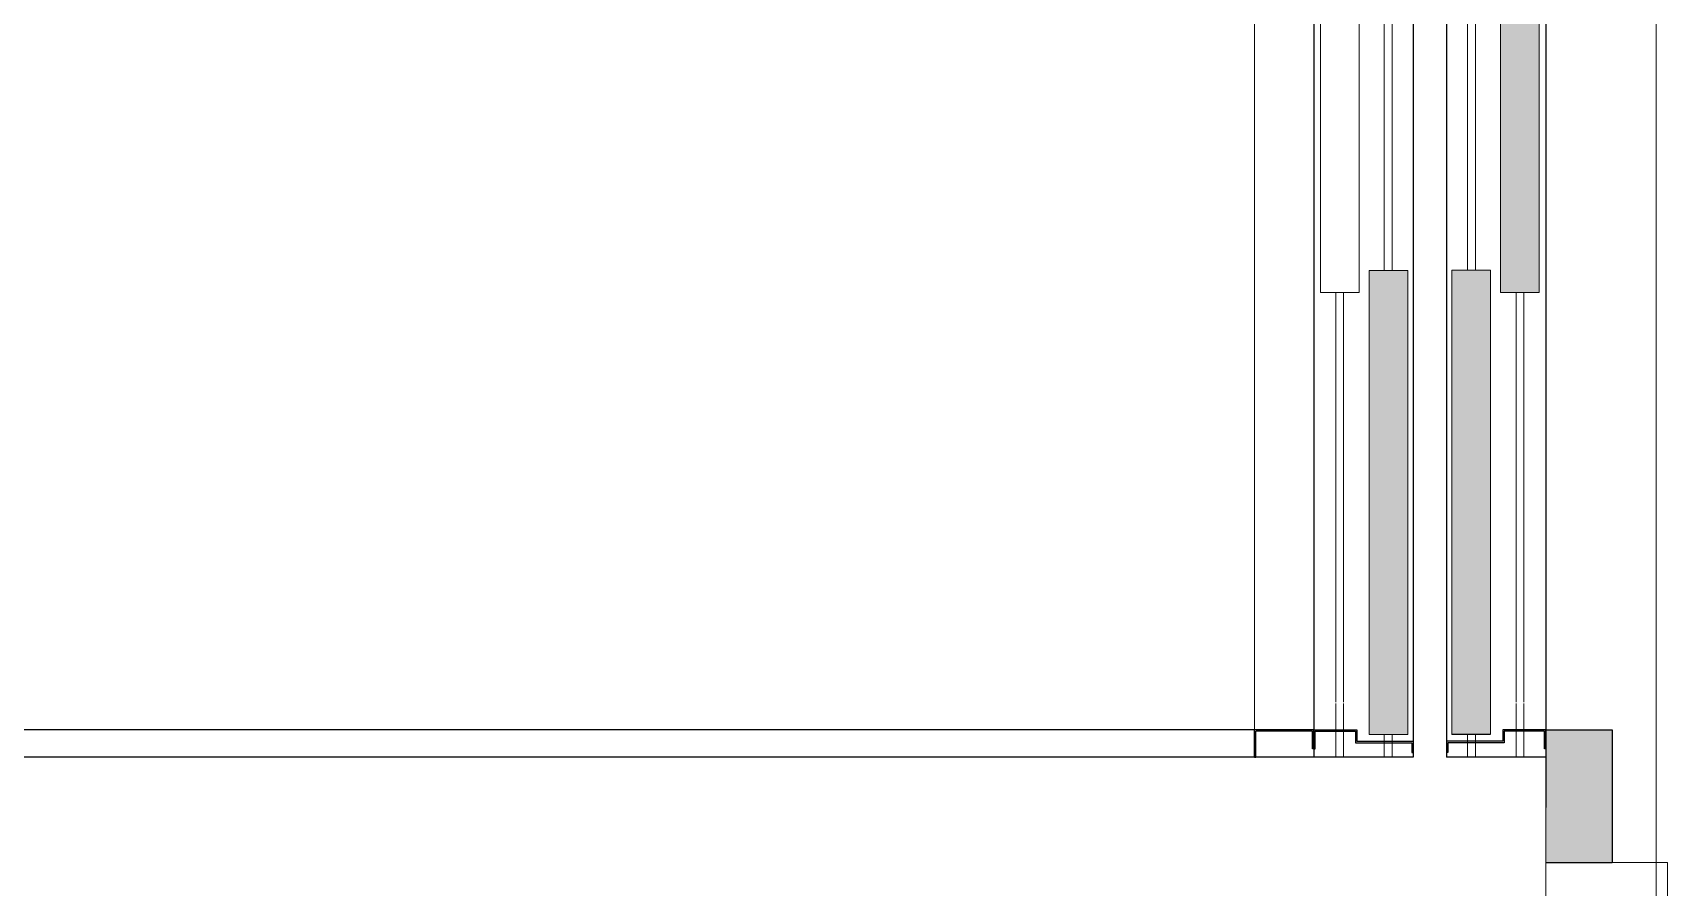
# Model space of a CAD drawing. Extents: x -250 to -5, y 354 to 449.
# Drawn here: x -118.727 to -117.247, y 423.52 to 424.294 of the extents above; entities that cross this region are included whole.
import ezdxf

# ---------------------------------------------------------------- set-up
doc = ezdxf.new("R2010")
doc.units = 0
doc.header["$LTSCALE"] = 0.02
doc.header["$MEASUREMENT"] = 0
for name, color, linetype, lineweight in [('2COTA', 1, 'CONTINUOUS', 9), ('3', 1, 'CONTINUOUS', 25), ('AR-ESQ-VT1', 1, 'CONTINUOUS', 9)]:
    doc.layers.add(name, color=color, linetype=linetype, lineweight=lineweight)
for name, color, linetype in [('47', 1, 'CONTINUOUS'), ('AR-ELV', 2, 'CONTINUOUS'), ('PAREDE', 1, 'CONTINUOUS')]:
    doc.layers.add(name, color=color, linetype=linetype)

msp = doc.modelspace()

# ---------------------------------------------------------------- hatches: boundary and pattern name
at = {"layer": '2COTA', "lineweight": 9, "ltscale": 35}
for points in [[(-117.3635, 424.4788), (-117.3985, 424.4788), (-117.3985, 424.0588), (-117.3635, 424.0588)], [(-117.4824, 424.0788), (-117.5174, 424.0788), (-117.5174, 423.6588), (-117.4824, 423.6588)], [(-117.4074, 424.0789), (-117.4424, 424.0789), (-117.4424, 423.6589), (-117.4074, 423.6589)]]:
    msp.add_hatch(color=256, dxfattribs=at).paths.add_polyline_path(points)
at = {"layer": '2COTA', "linetype": 'Continuous'}
msp.add_hatch(color=256, dxfattribs=at).paths.add_polyline_path([(-117.3574, 423.6631), (-117.3574, 423.6459), (-117.3574, 423.5428), (-117.2974, 423.5428), (-117.2974, 423.6631)])

# ---------------------------------------------------------------- linework, layer by layer
at = {"layer": '2COTA', "ltscale": 35}
for p, q in [((-117.5037, 424.0788), (-117.5037, 424.6581)), ((-117.4965, 424.0788), (-117.4965, 424.6581)), ((-117.4283, 424.0789), (-117.4283, 424.6581)), ((-117.4212, 424.0789), (-117.4212, 424.6581)), ((-117.4824, 424.0788), (-117.5174, 424.0788)), ((-117.4824, 424.0788), (-117.5174, 424.0788)), ((-117.4824, 424.0788), (-117.5174, 424.0788)), ((-117.4074, 424.0789), (-117.4424, 424.0789)), ((-117.5264, 424.0588), (-117.5614, 424.0588)), ((-117.5476, 423.6881), (-117.5476, 424.0588)), ((-117.5405, 423.6881), (-117.5405, 424.0588)), ((-117.3635, 424.0588), (-117.3985, 424.0588)), ((-117.3844, 423.6881), (-117.3844, 424.0588)), ((-117.3773, 423.6881), (-117.3773, 424.0588)), ((-117.5476, 423.6381), (-117.5476, 423.6868)), ((-117.5405, 423.6381), (-117.5405, 423.6868)), ((-117.3844, 423.6381), (-117.3844, 423.6868)), ((-117.3773, 423.6381), (-117.3773, 423.6868)), ((-117.5476, 423.6526), (-117.5476, 423.6588)), ((-117.5405, 423.6526), (-117.5405, 423.6588)), ((-117.4824, 423.6588), (-117.5174, 423.6588)), ((-117.5037, 423.6381), (-117.5037, 423.6588)), ((-117.5037, 423.6526), (-117.5037, 423.6588)), ((-117.4965, 423.6381), (-117.4965, 423.6588)), ((-117.4965, 423.6526), (-117.4965, 423.6588)), ((-117.4074, 423.6589), (-117.4424, 423.6589)), ((-117.4424, 423.6588), (-117.4074, 423.6588)), ((-117.4283, 423.6381), (-117.4283, 423.6589)), ((-117.4283, 423.6526), (-117.4283, 423.6588)), ((-117.4212, 423.6381), (-117.4212, 423.6589)), ((-117.4212, 423.6526), (-117.4212, 423.6588)), ((-117.3844, 423.6526), (-117.3844, 423.6588)), ((-117.3773, 423.6526), (-117.3773, 423.6588)), ((-117.3574, 423.5428), (-117.2974, 423.5428))]:
    msp.add_line(p, q, dxfattribs=at)
at = {"layer": '2COTA', "linetype": 'Continuous'}
for p, q in [((-117.5614, 424.4788), (-117.5614, 424.0588)), ((-117.5264, 424.4788), (-117.5264, 424.0588)), ((-117.3985, 424.4788), (-117.3985, 424.0588)), ((-117.3635, 424.4788), (-117.3635, 424.0588)), ((-117.5174, 424.0788), (-117.5174, 423.6588)), ((-117.4824, 424.0788), (-117.4824, 423.6588)), ((-117.4424, 424.0789), (-117.4424, 423.6588)), ((-117.4074, 424.0789), (-117.4074, 423.6589))]:
    msp.add_line(p, q, dxfattribs=at)
at = {"layer": '2COTA', "lineweight": 9, "ltscale": 35}
msp.add_line((-117.6211, 423.6631), (-117.6211, 424.4631), dxfattribs=at)
at = {"layer": '2COTA', "ltscale": 0.5}
for p, q in [((-117.5674, 424.1492), (-117.5674, 423.8642)), ((-117.3574, 424.1492), (-117.3574, 423.8642))]:
    msp.add_line(p, q, dxfattribs=at)
at = {"layer": '3'}
for p, q in [((-117.6211, 423.6381), (-117.6211, 423.6631)), ((-117.5674, 423.6631), (-117.6211, 423.6631)), ((-117.6211, 423.6631), (-117.6211, 423.6631)), ((-117.6199, 423.6381), (-117.6199, 423.6618)), ((-117.5687, 423.6618), (-117.6199, 423.6618)), ((-117.5937, 423.6631), (-117.6187, 423.6631)), ((-117.5937, 423.6631), (-117.6187, 423.6631)), ((-117.5674, 423.6631), (-117.5285, 423.6631)), ((-117.5662, 423.6618), (-117.5297, 423.6618)), ((-117.5412, 423.6631), (-117.5309, 423.6631)), ((-117.5412, 423.6631), (-117.5309, 423.6631)), ((-117.5297, 423.6618), (-117.5297, 423.6513)), ((-117.5285, 423.6631), (-117.5285, 423.6631)), ((-117.5285, 423.6631), (-117.5285, 423.6526)), ((-117.3574, 423.6631), (-117.3964, 423.6631)), ((-117.3964, 423.6631), (-117.3964, 423.6631)), ((-117.3964, 423.6631), (-117.3964, 423.6526)), ((-117.3587, 423.6618), (-117.3951, 423.6618)), ((-117.3951, 423.6618), (-117.3951, 423.6513)), ((-117.3837, 423.6631), (-117.394, 423.6631)), ((-117.3837, 423.6631), (-117.394, 423.6631)), ((-117.5297, 423.6513), (-117.4787, 423.6513)), ((-117.5285, 423.6526), (-117.4774, 423.6526)), ((-117.4999, 423.6526), (-117.4774, 423.6526)), ((-117.4999, 423.6526), (-117.4774, 423.6526)), ((-117.4787, 423.6513), (-117.4787, 423.6423)), ((-117.4774, 423.6526), (-117.4774, 423.6421)), ((-117.3964, 423.6526), (-117.4474, 423.6526)), ((-117.425, 423.6526), (-117.4474, 423.6526)), ((-117.425, 423.6526), (-117.4474, 423.6526)), ((-117.4474, 423.6526), (-117.4474, 423.6421)), ((-117.3951, 423.6513), (-117.4462, 423.6513)), ((-117.4462, 423.6513), (-117.4462, 423.6423)), ((-117.6211, 423.6381), (-117.6199, 423.6381)), ((-117.6211, 423.6381), (-117.6199, 423.6381)), ((-117.5674, 423.6459), (-117.5687, 423.6459)), ((-117.5674, 423.6459), (-117.5662, 423.6459)), ((-117.4787, 423.6423), (-117.4774, 423.6423)), ((-117.4462, 423.6423), (-117.4474, 423.6423)), ((-117.3574, 423.6459), (-117.3587, 423.6459))]:
    msp.add_line(p, q, dxfattribs=at)
at = {"layer": '3', "ltscale": 0.5}
for p, q in [((-117.5687, 423.6459), (-117.5687, 423.6618)), ((-117.5674, 423.6459), (-117.5674, 423.6631)), ((-117.5674, 423.6459), (-117.5674, 423.6631)), ((-117.5662, 423.6459), (-117.5662, 423.6618)), ((-117.3587, 423.6459), (-117.3587, 423.6618)), ((-117.3574, 423.6459), (-117.3574, 423.6631)), ((-117.3574, 423.6459), (-117.3574, 423.6631))]:
    msp.add_line(p, q, dxfattribs=at)
at = {"layer": '47'}
for p, q in [((-117.6211, 423.6631), (-118.7787, 423.6631)), ((-117.6211, 423.6381), (-118.8461, 423.6381)), ((-117.5674, 423.6381), (-117.8661, 423.6381)), ((-117.4774, 423.6381), (-117.5674, 423.6381)), ((-117.3574, 423.6381), (-117.4474, 423.6381))]:
    msp.add_line(p, q, dxfattribs=at)
at = {"layer": '47', "ltscale": 35}
for p, q in [((-117.3574, 423.6631), (-117.2974, 423.6631)), ((-117.3574, 423.5428), (-117.2974, 423.5428))]:
    msp.add_line(p, q, dxfattribs=at)
at = {"layer": '47', "ltscale": 0.5}
msp.add_line((-117.2974, 423.6631), (-117.2974, 423.5428), dxfattribs=at)
at = {"layer": 'AR-ELV', "lineweight": 13}
for p, q in [((-117.2574, 424.9481), (-117.2574, 423.3481)), ((-117.3574, 424.7981), (-117.3574, 423.4981)), ((-117.2574, 423.6812), (-117.2574, 423.4981))]:
    msp.add_line(p, q, dxfattribs=at)
at = {"layer": 'AR-ESQ-VT1'}
for p, q in [((-117.2974, 423.5428), (-117.2474, 423.5428)), ((-117.2474, 423.5428), (-117.2474, 423.3381))]:
    msp.add_line(p, q, dxfattribs=at)
at = {"layer": 'PAREDE', "ltscale": 0.5}
for p, q in [((-117.5674, 424.6581), (-117.5674, 423.6381)), ((-117.5674, 424.6581), (-117.5674, 423.6381)), ((-117.4774, 424.6581), (-117.4774, 423.6381)), ((-117.4774, 424.6581), (-117.4774, 423.6381)), ((-117.4474, 424.6581), (-117.4474, 423.6381)), ((-117.3574, 424.5331), (-117.3574, 423.5928))]:
    msp.add_line(p, q, dxfattribs=at)
at = {"layer": 'PAREDE', "lineweight": 25, "ltscale": 35}
msp.add_line((-117.3574, 424.5331), (-117.3574, 423.6589), dxfattribs=at)

doc.saveas('drawing.dxf')
